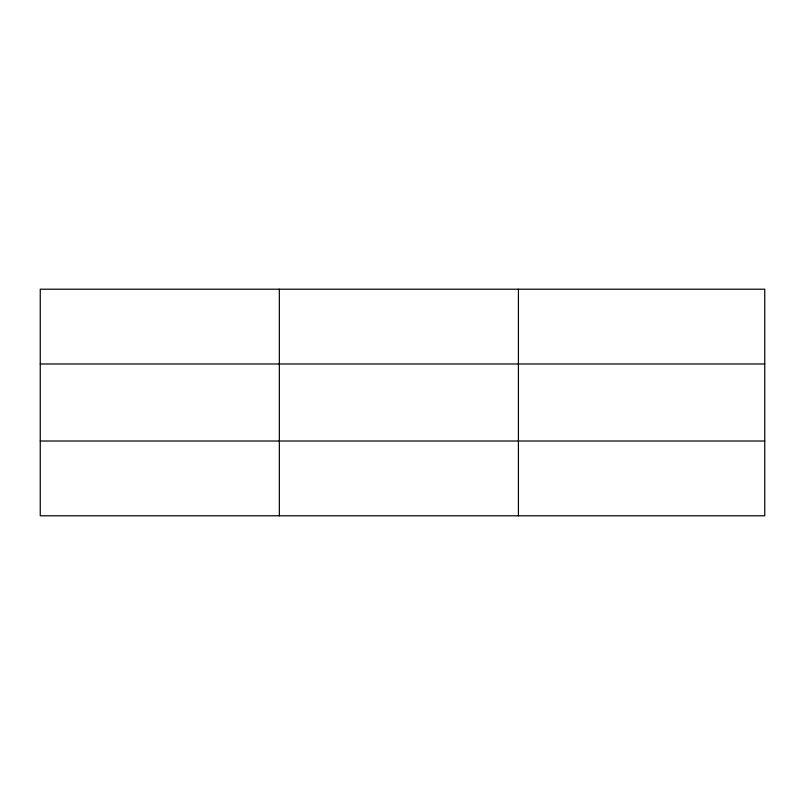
<?xml version="1.0" encoding="UTF-8"?>
<svg xmlns="http://www.w3.org/2000/svg" width="805" height="805" viewBox="0 0 805 805"><rect width="100%" height="100%" fill="white"/><g stroke="black" fill="none" stroke-linecap="round" stroke-linejoin="round"><path stroke-width="1.21" d="M279.335 289.206L279.335 515.794M518.42 289.206L518.42 515.794M764.75 363.981L764.75 289.206L40.25 289.206L40.25 515.794L764.75 515.794L764.75 363.981L40.25 363.981M40.25 441.019L764.75 441.019"/></g></svg>
